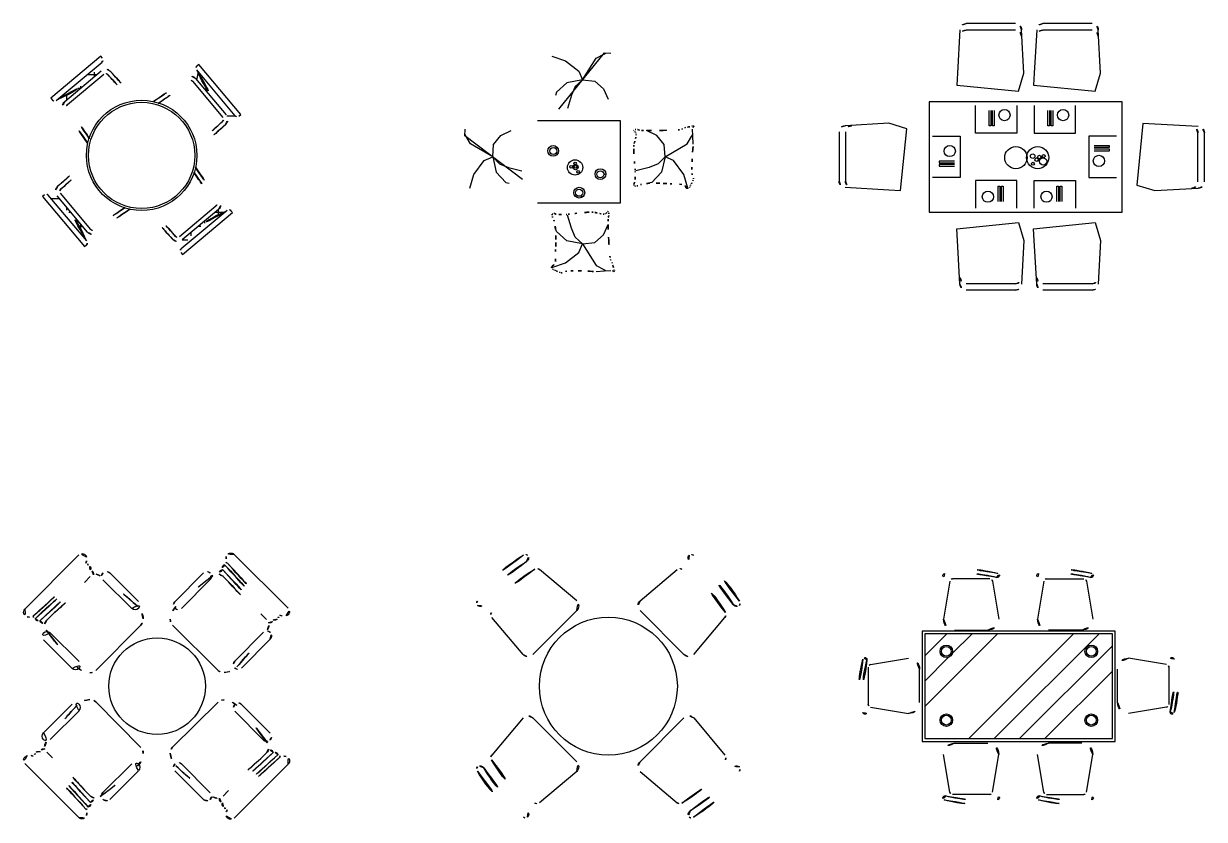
# Model space of a CAD drawing. Header units: millimetres. Extents: x -36495272392165 to 352544598049420, y -228287860276617 to 83349.
# Drawn here: x 961484831040.6 to 961484831377.7, y -675590103967.1 to -675590103740 of the extents above; entities that cross this region are included whole.
import ezdxf

# ---------------------------------------------------------------- set-up
doc = ezdxf.new("R2010")
doc.units = ezdxf.units.MM
doc.header["$MEASUREMENT"] = 0
pattern_1 = [(0, (17541.494, -11395.643), (87.5, 21.875), [350, -175]), (90, (17541.494, -11395.643), (-21.875, -87.5), [350, -175])]

# ---------------------------------------------------------------- blocks, each defined once
blk = doc.blocks.new('dining_sets')
at = {"true_color": 0x000000}
h = blk.add_hatch(dxfattribs=at)
h.set_pattern_fill('HOUND', color=18, scale=350, style=0)
h.set_pattern_definition(pattern_1)
h.paths.add_polyline_path([(21973.3, 17835.1), (21356, 17835.1), (21356, 17273), (21406, 17275.8), (21406, 17785.1), (21970.5, 17785.1)])
h.paths.add_polyline_path([(21406, 16800.9), (21356, 16803.6), (21356, 16235.1), (21973.3, 16235.1), (21970.5, 16285.1), (21406, 16285.1)])
h.paths.add_polyline_path([(23556, 17835.1), (22989.1, 17835.1), (22991.9, 17785.1), (23506, 17785.1), (23506, 17266.3), (23556, 17263.5)])
h.paths.add_polyline_path([(23556, 16800.4), (23506, 16797.6), (23506, 16285.1), (22991.9, 16285.1), (22989.1, 16235.1), (23556, 16235.1)])
h = blk.add_hatch(dxfattribs=at)
h.set_pattern_fill('HOUND', color=18, scale=350, style=0)
h.set_pattern_definition(pattern_1)
h.paths.add_polyline_path([(22529.3, 17835.1), (22433.1, 17835.1), (22435.9, 17785.1), (22526.5, 17785.1)])
h.paths.add_polyline_path([(22526.5, 16285.1), (22435.9, 16285.1), (22433.1, 16235.1), (22529.3, 16235.1)])
h = blk.add_hatch(dxfattribs=at)
h.set_pattern_fill('CROSS,_O', color=18, scale=8)
h.set_pattern_definition([(0, (31346.11, 19336.68), (50.8, 50.8), [25.4, -76.2]), (90, (31358.81, 19323.98), (-50.8, 50.8), [25.4, -76.2])])
h.paths.add_polyline_path([(21970.5, 17785.1), (21406, 17785.1), (21406, 17275.8), (21463.6, 17279), (21549.4, 17283.8, -0.414214), (21594, 17239.1), (21594, 16837.5, -0.414214), (21549.4, 16792.9), (21463.6, 16797.7), (21406, 16800.9), (21406, 16285.1), (21970.5, 16285.1), (21962.5, 16428.9), (21957.7, 16514.7, -0.414214), (22002.4, 16559.4), (22404, 16559.4, -0.414214), (22448.6, 16514.7), (22443.8, 16428.9), (22435.9, 16285.1), (22526.5, 16285.1), (22518.6, 16428.9), (22513.8, 16514.7, -0.414214), (22558.4, 16559.4), (22960, 16559.4, -0.414214), (23004.7, 16514.7), (22999.9, 16428.9), (22991.9, 16285.1), (23506, 16285.1), (23506, 16797.6), (23391.7, 16791.3), (23305.8, 16786.5, -0.414214), (23261.2, 16831.1), (23261.2, 17232.8, -0.414214), (23305.8, 17277.4), (23391.7, 17272.6), (23506, 17266.3), (23506, 17785.1), (22991.9, 17785.1), (22999.9, 17641.4), (23004.7, 17555.5, -0.414214), (22960, 17510.9), (22558.4, 17510.9, -0.414214), (22513.8, 17555.5), (22518.6, 17641.4), (22526.5, 17785.1), (22435.9, 17785.1), (22443.8, 17641.4), (22448.6, 17555.5, -0.414214), (22404, 17510.9), (22002.4, 17510.9, -0.414214), (21957.7, 17555.5), (21962.5, 17641.4)])
h.paths.add_polyline_path([(23156, 17435.1), (23156, 16635.1), (21756, 16635.1), (21756, 17435.1)], flags=16)
h.paths.add_polyline_path([(22092.6, 17408.3), (22392.6, 17408.3), (22392.6, 17208.3), (22092.6, 17208.3)], flags=0)
h.paths.add_polyline_path([(22192.4, 17372.4), (22204.4, 17372.4), (22204.4, 17260.4), (22192.4, 17260.4)], flags=0)
h.paths.add_polyline_path([(22216.7, 17372.4), (22228.8, 17372.4), (22228.8, 17260.4), (22216.7, 17260.4)], flags=0)
h.paths.add_polyline_path([(21981.1, 17185.1), (21981.1, 16885.1), (21781.1, 16885.1), (21781.1, 17185.1)], flags=0)
h.paths.add_polyline_path([(22343.3, 17338.2, -1), (22262.4, 17338.2, -1)], flags=0)
h.paths.add_polyline_path([(21946.3, 17077.7, -1), (21865.4, 17077.7, -1)], flags=0)
h.paths.add_polyline_path([(21940, 17003.6), (21940, 16991.6), (21828.1, 16991.6), (21828.1, 17003.6)], flags=0)
h.paths.add_polyline_path([(22517.5, 17408.3), (22817.5, 17408.3), (22817.5, 17208.3), (22517.5, 17208.3)], flags=0)
h.paths.add_polyline_path([(21940, 16979.3), (21940, 16967.2), (21828.1, 16967.2), (21828.1, 16979.3)], flags=0)
h.paths.add_polyline_path([(22464.4, 17047.9, -0.894642), (22624.3, 17030, -0.894642), (22464.4, 17012.2, -0.894642), (22304.5, 17030, -0.894642)], flags=0)
h.paths.add_polyline_path([(22617.3, 17372.4), (22629.4, 17372.4), (22629.4, 17260.4), (22617.3, 17260.4)], flags=0)
h.paths.add_polyline_path([(22641.6, 17372.4), (22653.7, 17372.4), (22653.7, 17260.4), (22641.6, 17260.4)], flags=0)
h.paths.add_polyline_path([(22092.6, 16864), (22392.6, 16864), (22392.6, 16664), (22092.6, 16664)], flags=0)
h.paths.add_polyline_path([(22768.2, 17338.2, -1), (22687.3, 17338.2, -1)], flags=0)
h.paths.add_polyline_path([(22523.8, 17041.1, -1), (22490.9, 17041.1, -1)], flags=0)
h.paths.add_polyline_path([(22549.5, 17015.3, -1), (22523.2, 17015.3, -1)], flags=0)
h.paths.add_polyline_path([(22568.7, 17034.6, -1), (22542.4, 17034.6, -1)], flags=0)
h.paths.add_polyline_path([(22519.9, 16985.5, -1), (22497.9, 16985.5, -1)], flags=0)
h.paths.add_polyline_path([(22256.4, 16824.4), (22268.5, 16824.4), (22268.5, 16712.4), (22256.4, 16712.4)], flags=0)
h.paths.add_polyline_path([(22597.6, 17040.9, -1), (22575.6, 17040.9, -1)], flags=0)
h.paths.add_polyline_path([(22222.8, 16746.6, -1), (22141.9, 16746.6, -1)], flags=0)
h.paths.add_polyline_path([(22280.7, 16824.4), (22292.8, 16824.4), (22292.8, 16712.4), (22280.7, 16712.4)], flags=0)
h.paths.add_polyline_path([(22609, 17002.8, -1), (22556.3, 17002.8, -1)], flags=0)
h.paths.add_polyline_path([(22517.5, 16864), (22817.5, 16864), (22817.5, 16664), (22517.5, 16664)], flags=0)
h.paths.add_polyline_path([(22647.7, 16746.6, -1), (22566.8, 16746.6, -1)], flags=0)
h.paths.add_polyline_path([(22915.3, 17185.1), (23115.3, 17185.1), (23115.3, 16885.1), (22915.3, 16885.1)], flags=0)
h.paths.add_polyline_path([(22681.3, 16824.4), (22693.4, 16824.4), (22693.4, 16712.4), (22681.3, 16712.4)], flags=0)
h.paths.add_polyline_path([(22705.7, 16824.4), (22717.7, 16824.4), (22717.7, 16712.4), (22705.7, 16712.4)], flags=0)
h.paths.add_polyline_path([(22952.8, 17116.8), (23064.8, 17116.8), (23064.8, 17104.8), (22952.8, 17104.8)], flags=0)
h.paths.add_polyline_path([(22952.8, 17092.5), (23064.8, 17092.5), (23064.8, 17080.4), (22952.8, 17080.4)], flags=0)
h.paths.add_polyline_path([(23027.5, 17006.4, -1), (22946.5, 17006.4, -1)], flags=0)
at = {"color": 18, "true_color": 0x000000}
for p, q in [((22381.7, 18001.8), (22024.7, 18001.8)), ((22937.7, 18001.8), (22580.7, 18001.8)), ((22381.7, 17955.1), (22024.7, 17955.1)), ((22937.7, 17955.1), (22580.7, 17955.1)), ((15749.4, 17765.5), (15387, 17461.4)), ((15427.2, 17444.7), (15759, 17723)), ((15761.4, 17751.2), (15749.4, 17765.5)), ((19020.2, 17766.2), (19118.8, 17733.1)), ((19118.8, 17733.1), (19217.1, 17656.2)), ((19243.7, 17593.4), (19342.4, 17751.8)), ((19342.4, 17751.8), (19396.8, 17780.7)), ((19396.8, 17780.7), (19409.8, 17787.8)), ((15490.1, 17437.8), (15753.5, 17658.9)), ((15704.7, 17617.9), (15704.7, 17650)), ((16444.9, 17665.6), (16723.3, 17333.9)), ((16447.2, 17591.7), (16457.5, 17651)), ((16461.6, 17705.8), (16447.3, 17693.8)), ((16765.7, 17343.4), (16461.6, 17705.8)), ((19217.1, 17656.2), (19243.7, 17593.4)), ((15509.3, 17414.8), (15772.8, 17635.9)), ((15652.6, 17633.8), (15723.6, 17633.8)), ((16415, 17583.5), (16636.1, 17320.1)), ((16438, 17602.8), (16659.1, 17339.4)), ((19130, 17572.5), (19054.4, 17504.2)), ((19243.7, 17593.4), (19130, 17572.5)), ((19243.7, 17593.4), (19189.4, 17545.2)), ((19243.7, 17593.4), (19331.4, 17584.8)), ((19331.4, 17584.8), (19396.4, 17530)), ((15504.7, 17450.1), (15504.7, 17483.4)), ((15584.6, 17533.8), (15604.4, 17533.8)), ((15604.7, 17534), (15604.7, 17549.2)), ((19054.4, 17504.2), (19046.9, 17481)), ((19162.2, 17482), (19134.5, 17386.4)), ((19189.4, 17545.2), (19162.2, 17482)), ((19396.4, 17530), (19428.9, 17454.3)), ((15387, 17461.4), (15399, 17447.1)), ((16663.2, 17333.8), (16723.4, 17333.8)), ((16751.4, 17331.4), (16765.7, 17343.4)), ((18650.2, 17191.6), (18724.8, 17226.6)), ((19782.8, 17191.6), (19708.2, 17226.6)), ((20042.7, 17188.6), (20041, 17235.5)), ((21103.2, 17216.8), (21103.2, 16859.8)), ((21149.9, 17216.8), (21149.9, 16859.8)), ((23705.4, 16853.5), (23705.4, 17210.5)), ((23752.1, 16853.5), (23752.1, 17210.5)), ((18399.6, 17183.9), (18392.1, 17196.7)), ((18430.2, 17130.5), (18399.6, 17183.9)), ((18591.8, 17036.9), (18430.2, 17130.5)), ((18591.8, 17036.9), (18597.5, 17124.9)), ((18597.5, 17124.9), (18650.2, 17191.6)), ((19835.5, 17124.9), (19782.8, 17191.6)), ((19841.2, 17036.9), (19835.5, 17124.9)), ((19841.2, 17036.9), (20002.8, 17130.5)), ((20002.8, 17130.5), (20033.5, 17183.9)), ((20033.5, 17183.9), (20040.9, 17196.7)), ((20044.9, 17127.8), (20042.7, 17188.6)), ((18456.2, 16907.6), (18529.8, 17008.3)), ((18529.8, 17008.3), (18591.8, 17036.9)), ((18591.8, 17036.9), (18641.7, 16984.3)), ((18591.8, 17036.9), (18616.4, 16924)), ((18641.7, 16984.3), (18705.8, 16959.1)), ((18705.8, 16959.1), (18802.3, 16934.5)), ((19727.2, 16959.1), (19630.8, 16934.5)), ((19791.4, 16984.3), (19727.2, 16959.1)), ((19841.2, 17036.9), (19791.4, 16984.3)), ((19841.2, 17036.9), (19816.6, 16924)), ((19903.2, 17008.3), (19841.2, 17036.9)), ((19976.9, 16907.6), (19903.2, 17008.3)), ((18426.3, 16807.9), (18456.2, 16907.6)), ((18616.4, 16924), (18687.1, 16850.6)), ((19816.6, 16924), (19745.9, 16850.6)), ((20006.7, 16807.9), (19976.9, 16907.6)), ((18687.1, 16850.6), (18710.5, 16843.9)), ((19745.9, 16850.6), (19722.6, 16843.9)), ((15341.6, 16761.2), (15327.3, 16749.2)), ((15327.3, 16749.2), (15631.4, 16386.8)), ((15648.2, 16427), (15369.8, 16758.8)), ((15390.8, 16733.8), (15450.4, 16733.8)), ((15655, 16489.8), (15434, 16753.3)), ((15678, 16509.1), (15457, 16772.5)), ((15504.7, 16648.6), (15504.7, 16669)), ((15518.6, 16633.8), (15534.3, 16633.8)), ((16583.7, 16677.8), (16320.3, 16456.8)), ((16665.9, 16648), (16334.1, 16369.6)), ((16603, 16654.8), (16339.6, 16433.8)), ((16343.6, 16327.1), (16706, 16631.2)), ((16577.9, 16633.8), (16648.9, 16633.8)), ((16604.7, 16617.6), (16604.7, 16656.3)), ((16706, 16631.2), (16694, 16645.5)), ((19162.2, 16517.6), (19134.5, 16613.2)), ((15592.9, 16533.8), (15618.2, 16533.8)), ((15604.7, 16513.3), (15604.7, 16549.8)), ((16458.7, 16533.8), (16476.6, 16533.8)), ((16504.7, 16556.1), (16504.7, 16572.3)), ((19396.4, 16469.6), (19428.9, 16545.3)), ((16404.7, 16462.4), (16404.7, 16488.4)), ((19054.4, 16495.4), (19046.9, 16518.5)), ((19130, 16427.1), (19054.4, 16495.4)), ((19189.4, 16454.3), (19162.2, 16517.6)), ((19243.7, 16406.2), (19189.4, 16454.3)), ((19331.4, 16414.7), (19396.4, 16469.6)), ((15631.4, 16386.8), (15645.7, 16398.8)), ((16339.6, 16433.8), (16381.5, 16433.8)), ((19243.7, 16406.2), (19130, 16427.1)), ((19217.1, 16343.3), (19243.7, 16406.2)), ((19243.7, 16406.2), (19331.4, 16414.7)), ((19243.7, 16406.2), (19342.4, 16247.7)), ((16331.6, 16341.4), (16343.6, 16327.1)), ((19118.8, 16266.4), (19217.1, 16343.3)), ((19020.2, 16233.4), (19118.8, 16266.4)), ((19341.1, 16205.6), (19401.8, 16209.7)), ((19342.4, 16247.7), (19396.8, 16218.8)), ((19396.8, 16218.8), (19409.8, 16211.8)), ((19401.8, 16209.7), (19448.7, 16212.9)), ((22381.7, 16115.2), (22024.7, 16115.2)), ((22937.7, 16115.2), (22580.7, 16115.2)), ((22381.7, 16068.5), (22024.7, 16068.5)), ((22937.7, 16068.5), (22580.7, 16068.5)), ((15200.4, 13757.4), (15589.9, 14149.9)), ((16717, 14153.6), (17109.4, 13764.2)), ((19200.9, 13816.5), (18931.7, 14042.9)), ((19660.5, 13816.5), (19929.7, 14042.9)), ((15631.3, 13950.7), (15673, 13992.8)), ((15765.3, 14017.6), (15767, 14019.4)), ((15975, 13761.7), (15765.5, 13969.6)), ((15815, 14019.6), (16024.6, 13811.6)), ((16494.4, 14020), (16286.5, 13810.5)), ((16336.4, 13760.9), (16544.4, 13970.5)), ((16544.2, 14018.5), (16542.4, 14020.2)), ((16636.6, 13994.3), (16677.1, 13954.1)), ((21906.1, 13959.9), (21861, 13684.9)), ((22196, 13976.7), (21925.9, 13976.7)), ((22215.8, 13959.9), (22261, 13684.9)), ((22587.6, 13959.9), (22542.4, 13684.9)), ((22607.4, 13976.7), (22877.5, 13976.7)), ((22897.3, 13959.9), (22942.4, 13684.9)), ((15359.7, 13677), (15399.9, 13717.5)), ((16024.7, 13763.6), (16023, 13761.9)), ((16286.6, 13762.5), (16288.4, 13760.7)), ((16910.3, 13722.7), (16952.3, 13681)), ((18882.7, 13427.6), (19200.9, 13745.8)), ((19660.5, 13745.8), (19978.7, 13427.6)), ((15714, 13311.3), (16041.5, 13641.3)), ((16270.9, 13640), (16600.8, 13312.6)), ((18812, 13427.6), (18585.6, 13696.7)), ((20049.4, 13427.6), (20275.8, 13696.7)), ((15335.5, 13584.6), (15333.8, 13582.9)), ((15334, 13534.9), (15543.5, 13326.9)), ((15593.1, 13376.8), (15383.5, 13584.8)), ((16721.2, 13379), (16929.2, 13588.6)), ((16979.1, 13539), (16771.2, 13329.5)), ((16977.2, 13588.8), (16978.9, 13587)), ((21704.8, 13597.8), (21704.8, 12797.8)), ((23104.8, 13597.8), (21704.8, 13597.8)), ((21724.8, 13419), (21883.6, 13577.8)), ((21724.8, 13577.8), (21724.8, 12817.8)), ((21724.8, 13050.8), (22251.8, 13577.8)), ((23084.8, 13577.8), (21724.8, 13577.8)), ((21923.7, 13433.8), (22067.7, 13577.8)), ((21941, 13604.9), (22181, 13604.9)), ((22044.1, 12817.8), (22804.1, 13577.8)), ((22228.2, 12817.8), (22988.2, 13577.8)), ((22862.4, 13604.9), (22622.4, 13604.9)), ((23084.8, 12817.8), (23084.8, 13577.8)), ((23104.8, 12797.8), (23104.8, 13597.8)), ((22412.2, 12817.8), (23084.8, 13490.3)), ((21332, 13355.2), (21607.1, 13400.3)), ((21724.8, 13234.9), (21897.9, 13408)), ((23477.6, 13355.2), (23202.5, 13400.3)), ((15591.5, 13327.1), (15593.3, 13328.8)), ((16723.2, 13329.3), (16721.4, 13331)), ((21315.3, 13335.4), (21315.3, 13065.3)), ((21687.1, 13080.3), (21687.1, 13320.3)), ((22596.3, 12817.8), (23084.8, 13306.2)), ((23122.5, 13080.3), (23122.5, 13320.3)), ((23494.3, 13335.4), (23494.3, 13065.3)), ((15334, 12860.7), (15543.5, 13068.6)), ((15593.1, 13018.7), (15383.5, 12810.7)), ((15591.5, 13068.4), (15593.3, 13066.7)), ((15714, 13084.2), (16041.5, 12754.3)), ((16270.9, 12755.5), (16600.8, 13083)), ((16721.2, 13016.5), (16929.2, 12807)), ((16723.2, 13066.3), (16721.4, 13064.5)), ((16979.1, 12856.5), (16771.2, 13066.1)), ((21332, 13045.5), (21607.1, 13000.3)), ((23477.6, 13045.5), (23202.5, 13000.3)), ((18812, 12968), (18585.6, 12698.8)), ((18882.7, 12968), (19200.9, 12649.8)), ((19660.5, 12649.8), (19978.7, 12968)), ((20049.4, 12968), (20275.8, 12698.8)), ((15335.5, 12810.9), (15333.8, 12812.7)), ((16977.2, 12806.8), (16978.9, 12808.5)), ((21704.8, 12797.8), (23104.8, 12797.8)), ((21724.8, 12817.8), (23084.8, 12817.8)), ((21941, 12783.7), (22181, 12783.7)), ((22862.4, 12783.7), (22622.4, 12783.7)), ((15359.7, 12718.5), (15399.9, 12678)), ((16910.3, 12672.8), (16952.3, 12714.5)), ((21906.1, 12428.6), (21861, 12703.7)), ((22215.8, 12428.6), (22261, 12703.7)), ((22587.6, 12428.6), (22542.4, 12703.7)), ((22897.3, 12428.6), (22942.4, 12703.7)), ((15200.4, 12638.1), (15589.9, 12245.7)), ((15975, 12633.9), (15765.5, 12425.9)), ((16024.7, 12631.9), (16023, 12633.7)), ((16286.6, 12633.1), (16288.4, 12634.8)), ((16336.4, 12634.6), (16544.4, 12425.1)), ((16717, 12241.9), (17109.4, 12631.4)), ((15815, 12376), (16024.6, 12583.9)), ((16494.4, 12375.5), (16286.5, 12585.1)), ((19200.9, 12579.1), (18931.7, 12352.7)), ((19660.5, 12579.1), (19929.7, 12352.7)), ((15631.3, 12444.8), (15673, 12402.8)), ((16636.6, 12401.2), (16677.1, 12441.4)), ((15765.3, 12377.9), (15767, 12376.1)), ((16544.2, 12377.1), (16542.4, 12375.3)), ((22196, 12411.9), (21925.9, 12411.9)), ((22607.4, 12411.9), (22877.5, 12411.9))]:
    blk.add_line(p, q, dxfattribs=at)
for points in [[(21980.1, 17957.2), (21962.5, 17641.4)], [(22443.8, 17641.4), (22426.3, 17957.2)], [(22536.1, 17957.2), (22518.6, 17641.4)], [(22999.9, 17641.4), (22982.4, 17957.2)], [(23156, 17435.1), (21756, 17435.1), (21756, 16635.1), (23156, 16635.1), (23156, 17435.1)], [(21463.6, 17279), (21147.8, 17261.5)], [(23707.5, 17255.1), (23391.7, 17272.6)], [(21147.8, 16815.2), (21463.6, 16797.7)], [(23391.7, 16791.3), (23707.5, 16808.8)], [(21980.1, 16113.1), (21962.5, 16428.9)], [(22443.8, 16428.9), (22426.3, 16113.1)], [(22536.1, 16113.1), (22518.6, 16428.9)], [(22999.9, 16428.9), (22982.4, 16113.1)]]:
    blk.add_lwpolyline(points, dxfattribs=at)
for points in [[(19070.9, 17381.7, 0.101392), (19041.2, 17375.5, -0.223768), (19027, 17376, -0.25558), (19023.8, 17380.6, -0.081563), (19024.9, 17397, -0.071805), (19031.1, 17413, 0.069985), (19037.6, 17429.3, 0.03546), (19047.6, 17489.4, 0.029432), (19050.1, 17562.7, 0.001554), (19049.2, 17599, -0.00152), (19048.1, 17636, -0.004735), (19047.6, 17674.2, 0.00382), (19047, 17721.5, 0.296001), (19025.1, 17753.9, -0.649774), (19024.6, 17777.1, -0.02319), (19030.6, 17779.6, 0.0288), (19035.4, 17781.6, 0.005727), (19043.2, 17785.6, -0.004358), (19053.5, 17790.9, -0.027528), (19075.4, 17800.4, -0.046214), (19089.2, 17804.1, -0.194121), (19105.7, 17800.5, 0.133719), (19128.5, 17792.7, 0.011505), (19174.7, 17790.8, 0.008882), (19234.6, 17790.7, 0.012426), (19312.4, 17794, -0.033612), (19341.1, 17794), (19401.8, 17789.8), (19448.7, 17786.6, 0.224341), (19467, 17793.8, -0.722772), (19475, 17790.1, -0.103513), (19473.8, 17786.5, 0.053465), (19470.9, 17779.9, 0.030109), (19464.9, 17757.1, -0.031436), (19459.1, 17735.4, -0.05324), (19452.8, 17721.6, 0.05518), (19446.8, 17708.3, 0.056271), (19441.6, 17682.7, 0.0108), (19432.4, 17547.1, 0.00456), (19428.9, 17454.3, 0.01125), (19428.7, 17416.6, 0.069394), (19432.1, 17395, -0.079756), (19434.7, 17376.1, -0.106399), (19431.2, 17361.7, -0.328642), (19426.6, 17359.2, -0.299547), (19421.4, 17363.9, 0.189917), (19415.3, 17372.2, 0.033518), (19406.2, 17377.1, 0.075627), (19401.7, 17378.4, 0.053489), (19393.4, 17378.5, 0.017838), (19368.4, 17375.4, 0.038394), (19339.5, 17368.4, -0.059529), (19320.7, 17364.7, -0.035943), (19292.5, 17364.6, -0.011245), (19202.7, 17372.7, -0.006203), (19162.2, 17377.8, 0.010783), (19138.8, 17380.6, 0.019485), (19124.8, 17381.3, 0.005062)], [(18809, 16871.1, 0.101392), (18816.1, 16841.7, -0.223768), (18816.1, 16827.4, -0.25558), (18811.6, 16824.1, -0.081563), (18795.2, 16824.7, -0.071805), (18779, 16830.4, 0.069985), (18762.5, 16836.3, 0.03546), (18702.1, 16844.3, 0.029432), (18628.8, 16844.5, 0.001554), (18592.5, 16842.3, -0.00152), (18555.5, 16840.1, -0.004735), (18517.4, 16838.3, 0.00382), (18470.1, 16836.2, 0.296001), (18438.5, 16813.2, -0.649774), (18415.3, 16812, -0.02319), (18412.6, 16817.9, 0.0288), (18410.4, 16822.6, 0.005727), (18406.2, 16830.3, -0.004358), (18400.6, 16840.4, -0.027528), (18390.3, 16862, -0.046214), (18386.2, 16875.7, -0.194121), (18389.2, 16892.3, 0.133719), (18396.3, 16915.3, 0.011505), (18396.7, 16961.6, 0.008882), (18394.8, 17021.5, 0.012426), (18389.1, 17099.1, -0.033612), (18388.2, 17127.8), (18390.3, 17188.6), (18392, 17235.5, 0.224341), (18384.2, 17253.6, -0.722772), (18387.7, 17261.8, -0.103513), (18391.3, 17260.7, 0.053465), (18398, 17257.9, 0.030109), (18420.9, 17252.7, -0.031436), (18442.9, 17247.7, -0.05324), (18456.8, 17241.8, 0.05518), (18470.3, 17236.2, 0.056271), (18496.1, 17231.8, 0.0108), (18631.9, 17227, 0.00456), (18724.8, 17226.6, 0.01125), (18762.4, 17227.6, 0.069394), (18783.9, 17231.7, -0.079756), (18802.7, 17234.9, -0.106399), (18817.3, 17231.9, -0.328642), (18819.9, 17227.3, -0.299547), (18815.4, 17222, 0.189917), (18807.3, 17215.6, 0.033518), (18802.7, 17206.4, 0.075627), (18801.6, 17201.9, 0.053489), (18801.7, 17193.5, 0.017838), (18805.6, 17168.7, 0.038394), (18813.5, 17140, -0.059529), (18817.9, 17121.3, -0.035943), (18818.9, 17093.1, -0.011245), (18813.7, 17003.2, -0.006203), (18809.9, 16962.5, 0.010783), (18807.9, 16939, 0.019485), (18807.6, 16925, 0.005062)]]:
    blk.add_lwpolyline(points, format="xyb", close=True, dxfattribs=at)
for points in [[(21962.5, 17641.4), (21957.7, 17555.5, 0.414214), (22002.4, 17510.9), (22404, 17510.9, 0.414214), (22448.6, 17555.5), (22443.8, 17641.4)], [(22518.6, 17641.4), (22513.8, 17555.5, 0.414214), (22558.4, 17510.9), (22960, 17510.9, 0.414214), (23004.7, 17555.5), (22999.9, 17641.4)], [(21463.6, 16797.7), (21549.4, 16792.9, 0.414214), (21594, 16837.5), (21594, 17239.1, 0.414214), (21549.4, 17283.8), (21463.6, 17279)], [(23391.7, 17272.6), (23305.8, 17277.4, 0.414214), (23261.2, 17232.8), (23261.2, 16831.1, 0.414214), (23305.8, 16786.5), (23391.7, 16791.3)], [(21962.5, 16428.9), (21957.7, 16514.7, -0.414214), (22002.4, 16559.4), (22404, 16559.4, -0.414214), (22448.6, 16514.7), (22443.8, 16428.9)], [(22518.6, 16428.9), (22513.8, 16514.7, -0.414214), (22558.4, 16559.4), (22960, 16559.4, -0.414214), (23004.7, 16514.7), (22999.9, 16428.9)]]:
    blk.add_lwpolyline(points, format="xyb", dxfattribs=at)
for points in [[(22392.6, 17408.3), (22392.6, 17208.3), (22092.6, 17208.3), (22092.6, 17408.3)], [(22517.5, 17408.3), (22517.5, 17208.3), (22817.5, 17208.3), (22817.5, 17408.3)], [(18916.5, 17299.8), (19516.5, 17299.8), (19516.5, 16699.8), (18916.5, 16699.8)], [(22204.4, 17372.4), (22204.4, 17260.4), (22192.4, 17260.4), (22192.4, 17372.4)], [(22228.8, 17372.4), (22228.8, 17260.4), (22216.7, 17260.4), (22216.7, 17372.4)], [(22629.4, 17372.4), (22629.4, 17260.4), (22617.3, 17260.4), (22617.3, 17372.4)], [(22653.7, 17372.4), (22653.7, 17260.4), (22641.6, 17260.4), (22641.6, 17372.4)], [(21781.1, 17185.1), (21981.1, 17185.1), (21981.1, 16885.1), (21781.1, 16885.1)], [(23115.3, 17185.1), (22915.3, 17185.1), (22915.3, 16885.1), (23115.3, 16885.1)], [(19044.1, 17100.2), (19048.1, 17105.7), (19052.6, 17102.4), (19048.6, 17097)], [(22952.8, 17104.8), (23064.8, 17104.8), (23064.8, 17116.8), (22952.8, 17116.8)], [(22952.8, 17080.4), (23064.8, 17080.4), (23064.8, 17092.5), (22952.8, 17092.5)], [(21940, 17003.6), (21828.1, 17003.6), (21828.1, 16991.6), (21940, 16991.6)], [(21940, 16979.3), (21828.1, 16979.3), (21828.1, 16967.2), (21940, 16967.2)], [(19398.1, 16912.3), (19404.9, 16912.3), (19404.9, 16906.8), (19398.1, 16906.8)], [(22392.6, 16664), (22392.6, 16864), (22092.6, 16864), (22092.6, 16664)], [(22256.4, 16712.4), (22256.4, 16824.4), (22268.5, 16824.4), (22268.5, 16712.4)], [(22280.7, 16712.4), (22280.7, 16824.4), (22292.8, 16824.4), (22292.8, 16712.4)], [(22517.5, 16664), (22517.5, 16864), (22817.5, 16864), (22817.5, 16664)], [(22681.3, 16712.4), (22681.3, 16824.4), (22693.4, 16824.4), (22693.4, 16712.4)], [(22705.7, 16712.4), (22705.7, 16824.4), (22717.7, 16824.4), (22717.7, 16712.4)], [(19235.4, 16756.2), (19239.3, 16750.7), (19234.8, 16747.4), (19230.9, 16753)]]:
    blk.add_lwpolyline(points, close=True, dxfattribs=at)
for centre, radius in [((16046.5, 17046.3), 400), ((16046.5, 17046.3), 385), ((22302.8, 17338.2), 40.5), ((22727.8, 17338.2), 40.5), ((19030.4, 17079), 39.1), ((19031.5, 17078.2), 25.6), ((21905.9, 17077.7), 40.5), ((22385.5, 17030), 80.9), ((22543.4, 17030), 80.9), ((22507.4, 17041.1), 16.5), ((22555.5, 17034.6), 13.2), ((22586.6, 17040.9), 11), ((22987, 17006.4), 40.5), ((19188.9, 16958.8), 55.4), ((19161.2, 16963.9), 9.62), ((19192.4, 16961.4), 19.1), ((19188.9, 16988.5), 9.62), ((19192.4, 16963.2), 10.5), ((22508.9, 16985.5), 11), ((22536.3, 17015.3), 13.2), ((22582.6, 17002.8), 26.4), ((19210.7, 16927.3), 9.62), ((19372.8, 16910.9), 39.1), ((19372.8, 16909.6), 25.6), ((19219.7, 16776), 39.1), ((19218.6, 16775.2), 25.6), ((22182.3, 16746.6), 40.5), ((22607.3, 16746.6), 40.5), ((19430.7, 13197.8), 500), ((16158.4, 13197.8), 350), ((21881.4, 13450.2), 45.4), ((21881.4, 13450.2), 35.4), ((22931.8, 13450.2), 45.4), ((22931.8, 13450.2), 35.4), ((21881.4, 12951.7), 45.4), ((21881.4, 12951.7), 35.4), ((22931.8, 12951.7), 45.4), ((22931.8, 12951.7), 35.4)]:
    blk.add_circle(centre, radius, dxfattribs=at)
for centre, radius, start, end in [((22024.7, 17957.2), 44.6, 90, 180), ((22381.7, 17957.2), 44.6, 0, 90), ((22580.7, 17957.2), 44.6, 90, 180), ((22937.7, 17957.2), 44.6, 0, 90), ((22024.7, 17910.4), 44.6, 90, 180), ((22381.7, 17910.4), 44.6, 0, 90), ((22580.7, 17910.4), 44.6, 90, 180), ((22937.7, 17910.4), 44.6, 0, 90), ((15746.1, 17738.4), 20, 310, 40), ((15208.1, 18042.7), 633.1, 291.10303, 328.89697), ((15785.6, 17620.6), 50, 40.6414, 130), ((15785.6, 17620.6), 20, 40.6414, 130), ((17860.1, 19401.2), 2683.9, 220.6414, 226.77379), ((16460.2, 17678.5), 20, 130, 220), ((17042.9, 17884.8), 633.1, 201.10303, 238.89697), ((17860.1, 19401.2), 2713.9, 220.6414, 226.23617), ((14665.9, 19684.5), 2683.9, 303.12905, 309.3586), ((14665.9, 19684.5), 2713.9, 303.58345, 309.3586), ((16399.7, 17570.7), 50, 40, 129.3586), ((16399.7, 17570.7), 20, 40, 129.3586), ((15414.4, 17460), 20, 220, 310), ((15522.2, 17399.5), 50, 130, 219.3586), ((15522.2, 17399.5), 20, 130, 219.3586), ((13408.3, 15665.7), 2713.9, 33.58345, 39.3586), ((13408.3, 15665.7), 2683.9, 33.12905, 39.3586), ((16620.8, 17307.2), 20, 310.6414, 40), ((16620.8, 17307.2), 50, 310.6414, 40), ((16738.6, 17346.7), 20, 220, 310), ((18401.5, 15232.7), 2713.9, 130.6414, 136.23617), ((18401.5, 15232.7), 2683.9, 130.6414, 136.77379), ((19617.6, 17227.8), 4.43, 113.81799, 186.58879), ((19619.4, 17228.1), 6.3, 186.58879, 253.29046), ((19630, 17199.7), 35.2, 89.52442, 113.81799), ((19613.5, 17208.5), 14.2, 30.27703, 73.29046), ((19559.1, 17176.7), 77.1, 22.59825, 30.27703), ((19629.8, 17174.8), 60.1, 71.28425, 89.52442), ((19674.5, 17306.7), 79.2, 251.28425, 267.16272), ((19712, 18063.7), 837.1, 267.16272, 269.74096), ((19731.3, 22320.8), 5094.2, 269.74096, 270.78602), ((19758, 20371.8), 3145, 270.78602, 273.26117), ((19930.3, 17348.2), 116.6, 273.26117, 286.14395), ((19944.2, 17300), 66.3, 286.14395, 298.77735), ((20010.5, 17179.4), 71.2, 106.58716, 118.77735), ((20041.3, 17075.8), 179.4, 99.38482, 106.58716), ((19980.2, 17445.6), 195.5, 279.38482, 286.28328), ((20025.5, 17290.5), 34, 286.28328, 298.52483), ((20064.1, 17236.4), 23.1, 131.45226, 182.03003), ((20046.1, 17252.6), 9.2, 94.88558, 118.52483), ((20045.7, 17257.1), 4.67, 311.45226, 94.88558), ((21147.8, 17216.8), 44.6, 90, 180), ((21194.5, 17216.8), 44.6, 90, 180), ((23660.7, 17210.5), 44.6, 0, 90), ((23707.5, 17210.5), 44.6, 0, 90), ((19695.7, 17112.5), 81, 160.16916, 173.79614), ((19437, 17205.8), 194, 340.16916, 348.964), ((19281.9, 17236.1), 352, 348.964, 353.05171), ((19616.2, 17200.5), 15.3, 5.29873, 22.59825), ((19592.3, 17198.3), 39.3, 353.05171, 5.29873), ((19830.7, 17120.2), 214.3, 354.32955, 2.03003), ((19810.5, 17100.1), 196.5, 173.79614, 182.03003), ((21615.9, 17164.1), 2003, 182.03003, 184.60709), ((21601.5, 16944.4), 1565.2, 174.32955, 177.17716), ((13691.6, 18859.9), 2683.9, 310.6414, 316.77379), ((13691.6, 18859.9), 2713.9, 310.6414, 316.23617), ((18684.7, 18426.9), 2683.9, 213.12905, 219.3586), ((21262.2, 17135.5), 1648.1, 184.60709, 186.02863), ((19080.7, 16905.2), 545.4, 3.5574, 6.02863), ((21041.6, 16947.8), 1005.4, 179.21266, 181.8493), ((21723, 16938.4), 1686.8, 177.17716, 179.21266), ((18684.7, 18426.9), 2713.9, 213.58345, 219.3586), ((19548.6, 16873.9), 75.5, 334.77416, 357.93234), ((16963.9, 16967.2), 2661.9, 357.93234, 359.09237), ((19445.7, 16927.9), 179.8, 359.09237, 3.5574), ((20082.5, 16916.8), 45.8, 181.8493, 212.3147), ((19971, 16891.3), 77.4, 337.78796, 348.37194), ((20024.7, 16880.2), 22.6, 348.37194, 32.3147), ((15472.3, 16785.4), 50, 130.6414, 220), ((15472.3, 16785.4), 20, 130.6414, 220), ((19632, 16834.5), 16.8, 154.77416, 205.22688), ((19622.1, 16829.9), 5.8, 205.22688, 262.57378), ((19628, 16874.6), 50.9, 262.57378, 281.22529), ((19626.2, 16883.4), 59.9, 281.22529, 297.65364), ((19683.2, 16774.6), 63, 101.64029, 117.65364), ((19757.3, 16415.1), 430, 93.51688, 101.64029), ((19769.2, 16221.8), 623.6, 86.77343, 93.51688), ((19475.7, 11015.4), 5838.3, 86.4173, 86.77343), ((20221.8, 22932.3), 6101.9, 266.4173, 266.76566), ((19991.3, 18853.2), 2016.2, 266.76566, 267.85086), ((19799.5, 13743.3), 3097.2, 86.97528, 87.85086), ((19961.1, 16800.4), 35.9, 21.02002, 86.97528), ((20006.4, 16817.8), 12.7, 201.02002, 333.07913), ((19955.6, 16843.6), 69.7, 333.07913, 338.39292), ((20062.4, 16801.3), 45.2, 151.79426, 158.39292), ((20359.7, 16641.8), 382.5, 150.48182, 151.79426), ((19452.1, 17155.7), 660.5, 330.48182, 331.48061), ((19841.2, 16944.3), 217.6, 331.48061, 337.78796), ((21147.8, 16859.8), 44.6, 180, 270), ((21194.5, 16859.8), 44.6, 180, 270), ((23660.7, 16853.5), 44.6, 270, 0), ((23707.5, 16853.5), 44.6, 270, 0), ((15354.5, 16745.9), 20, 40, 130), ((15050.1, 16207.8), 633.1, 21.10303, 58.89697), ((16570.9, 16693.1), 20, 310, 39.3586), ((16570.9, 16693.1), 50, 310, 39.3586), ((17427.1, 14408.1), 2713.9, 123.58345, 129.3586), ((17427.1, 14408.1), 2683.9, 123.12905, 129.3586), ((14232.9, 14691.4), 2683.9, 40.6414, 46.77379), ((14232.9, 14691.4), 2713.9, 40.6414, 46.23617), ((16885, 16049.9), 633.1, 111.10303, 148.89697), ((16678.7, 16632.7), 20, 40, 130), ((19074.5, 16614.1), 50.9, 174.43404, 193.08555), ((19029.6, 16618.4), 5.8, 117.08714, 174.43404), ((19034.6, 16608.7), 16.8, 66.63442, 117.08714), ((19071.2, 16693.4), 75.5, 246.63442, 269.7926), ((19080.6, 19279.7), 2661.9, 269.7926, 270.95263), ((19121.8, 16798), 179.8, 270.95263, 275.41766), ((19087.3, 17162), 545.4, 275.41766, 277.88889), ((19388.4, 14989.2), 1648.1, 96.46735, 97.88889), ((19428.3, 14636.6), 2003, 93.8903, 96.46735), ((19305.8, 16438.9), 196.5, 85.65641, 93.8903), ((19314.5, 16554.1), 81, 72.02943, 85.65641), ((19399.4, 16815.6), 194, 252.02943, 260.82427), ((19424.6, 16971.6), 352, 260.82427, 264.91197), ((19396.8, 16660.2), 39.3, 264.91197, 277.15899), ((19399.8, 16636.4), 15.3, 277.15899, 294.45852), ((19374.2, 16692.7), 77.1, 294.45852, 302.13729), ((19407.7, 16639.3), 14.2, 302.13729, 345.15072), ((19427.5, 16634.1), 6.3, 98.44905, 165.15072), ((19427.2, 16635.9), 4.43, 25.67826, 98.44905), ((19399.5, 16622.6), 35.2, 1.38469, 25.67826), ((19374.6, 16622), 60.1, 343.14451, 1.38469), ((19083.2, 16616.1), 59.9, 193.08555, 209.5139), ((18976.3, 16555.6), 63, 13.50056, 29.5139), ((18619.5, 16469.9), 430, 5.37715, 13.50056), ((20265.7, 16568.7), 837.1, 179.02298, 181.60123), ((19507.9, 16581.6), 79.2, 163.14451, 179.02298), ((24521.2, 16687.6), 5094.2, 181.60123, 182.64628), ((15693.3, 16522), 50, 220, 309.3586), ((15693.3, 16522), 20, 220, 309.3586), ((16307.4, 16472.1), 50, 220.6414, 310), ((16307.4, 16472.1), 20, 220.6414, 310), ((18426.7, 16451.7), 623.6, 358.6337, 5.37715), ((22574, 16597.6), 3145, 182.64628, 185.12143), ((15632.9, 16414.1), 20, 310, 40), ((16346.9, 16354.3), 20, 130, 220), ((21063.8, 16315.2), 2016.2, 178.62592, 179.71113), ((25148.3, 16217.2), 6101.9, 178.27756, 178.62592), ((13213.5, 16576.1), 5838.3, 358.27756, 358.6337), ((19011.1, 16278.7), 35.9, 292.88028, 358.83554), ((15950.5, 16340.9), 3097.2, 358.83554, 359.71113), ((19557.7, 16327.3), 116.6, 185.12143, 198.00421), ((19509.9, 16311.7), 66.3, 198.00421, 210.63761), ((19391.6, 16241.6), 71.2, 18.44742, 30.63761), ((19030, 16234), 12.7, 112.88028, 244.93939), ((19054.2, 16285.6), 69.7, 244.93939, 250.25318), ((19015.3, 16177.4), 45.2, 63.65452, 70.25318), ((18865.6, 15875.1), 382.5, 62.34208, 63.65452), ((19349.8, 16799), 660.5, 242.34208, 243.34087), ((19151.1, 16403.2), 217.6, 243.34087, 249.64822), ((19102.3, 16271.7), 77.4, 249.64822, 260.2322), ((19093, 16217.7), 22.6, 260.2322, 304.17496), ((19131.5, 16161.1), 45.8, 93.70956, 124.17496), ((19193.5, 15203.5), 1005.4, 91.07293, 93.70956), ((19206.3, 14522.2), 1686.8, 89.03743, 91.07293), ((19208.4, 14643.8), 1565.2, 86.18981, 89.03743), ((19326.6, 16419.4), 214.3, 266.18981, 273.8903), ((19450.2, 16189.9), 23.1, 43.31252, 93.8903), ((19289, 16207.4), 179.4, 11.24508, 18.44742), ((19656.6, 16280.5), 195.5, 191.24508, 198.14354), ((19470.4, 16208.9), 4.67, 223.31252, 6.74585), ((19503.1, 16230.2), 34, 198.14354, 210.3851), ((19465.9, 16208.4), 9.2, 6.74585, 30.3851), ((22024.7, 16159.8), 44.6, 180, 270), ((22024.7, 16113.1), 44.6, 180, 270), ((22381.7, 16159.8), 44.6, 270, 0), ((22381.7, 16113.1), 44.6, 270, 0), ((22580.7, 16159.8), 44.6, 180, 270), ((22580.7, 16113.1), 44.6, 180, 270), ((22937.7, 16159.8), 44.6, 270, 0), ((22937.7, 16113.1), 44.6, 270, 0), ((15613.9, 14125.9), 33.9, 14.19876, 135.21849), ((15585.4, 14118.7), 63.4, 332.83005, 14.19876), ((16721.7, 14122.5), 63.4, 166.23822, 207.60693), ((16693.1, 14129.5), 33.9, 45.21849, 166.23822), ((19315.6, 13312.9), 973.9, 120.98519, 149.01481), ((18829.6, 14122.1), 30, 58.48698, 120.98519), ((18822.8, 14127.8), 30, 300.40172, 41.3764), ((20038.6, 14127.8), 30, 138.6236, 239.59828), ((20031.7, 14122.1), 30, 59.01481, 121.51302), ((19545.8, 13312.9), 973.9, 30.98519, 59.01481), ((12921.1, 16408.9), 3575, 310.8815, 319.55548), ((12921.1, 16408.9), 3597.6, 310.8815, 319.55548), ((12921.1, 16408.9), 3631.6, 311.13111, 319.30587), ((15639.5, 14071.6), 19.8, 10.2345, 81.08854), ((15655.6, 14053), 22.4, 326.74367, 81.34292), ((16637.2, 14017), 27.1, 98.27189, 197.24845), ((16652, 14056.2), 22.4, 99.09406, 213.69332), ((19368.4, 16432.9), 3631.6, 221.13111, 229.30587), ((16668, 14074.9), 19.8, 99.34845, 170.20248), ((19368.4, 16432.9), 3597.6, 220.8815, 229.55548), ((19368.4, 16432.9), 3575, 220.8815, 229.55548), ((19280.2, 13348.2), 873.9, 120.40172, 149.59828), ((19315.6, 13312.9), 843.9, 119.69236, 150.30764), ((18912.4, 14019.9), 30, 49.93169, 119.69236), ((19949, 14019.9), 30, 60.30764, 130.06831), ((19545.8, 13312.9), 843.9, 29.69236, 60.30764), ((19581.1, 13348.2), 873.9, 30.40172, 59.59828), ((22061, 13317.7), 724.3, 74.47014, 105.57697), ((22742.4, 13317.7), 724.3, 74.42303, 105.52986), ((15713.2, 13952.9), 56.6, 53.52689, 135.21849), ((15670.6, 14013.9), 27.1, 343.18853, 82.16509), ((13713.7, 11248.1), 3420.2, 47.67587, 53.52689), ((15789.4, 13993.7), 33.9, 135.21849, 225.21849), ((15791.1, 13995.5), 33.9, 45.21849, 135.21849), ((18616.8, 11264.7), 3420.2, 126.9101, 132.76111), ((16518.5, 13996.1), 33.9, 45.21849, 135.21849), ((16520.3, 13994.4), 33.9, 315.21849, 45.21849), ((16596.8, 13954.2), 56.6, 45.21849, 126.9101), ((21871, 14001.1), 15, 105.49005, 284.28424), ((22061, 13318.1), 693.9, 74.43245, 105.56755), ((21925.9, 13956.7), 20, 90, 170.67171), ((22196, 13956.7), 20, 9.32829, 90), ((22250.9, 14001.1), 15, 255.71576, 74.50995), ((22552.5, 14001.1), 15, 105.49005, 284.28424), ((22742.4, 13318.1), 693.9, 74.43245, 105.56755), ((22607.4, 13956.7), 20, 90, 170.67171), ((22877.5, 13956.7), 20, 9.32829, 90), ((22932.4, 14001.1), 15, 255.71576, 74.50995), ((13992.9, 15345.2), 2151.5, 310.83966, 319.59733), ((18304.8, 15361.1), 2151.5, 220.83966, 229.59733), ((15998.9, 13785.8), 33.9, 225.21849, 45.08116), ((16310.6, 13786.6), 33.9, 135.21849, 225.21849), ((18506.4, 13798.8), 30, 149.01481, 211.51302), ((18500.6, 13805.7), 30, 228.6236, 329.59828), ((19165.5, 13781.1), 50, 315, 45), ((19695.9, 13781.1), 50, 135, 225), ((20360.8, 13805.7), 30, 210.40172, 311.3764), ((20355, 13798.8), 30, 328.48698, 30.98519), ((15224.5, 13733.5), 33.9, 135.21849, 256.23822), ((15231.5, 13762.2), 63.4, 256.23822, 297.60693), ((15279.1, 13708.4), 19.8, 189.34845, 260.20248), ((15911.4, 13674.6), 146.7, 4.1611, 44.19634), ((16400.6, 13674.3), 146.7, 136.24064, 176.27589), ((16312.3, 13784.8), 33.9, 225.21849, 315.21849), ((17031.1, 13714.5), 19.8, 280.2345, 351.08854), ((17078.3, 13768.7), 63.4, 242.83005, 284.19876), ((17085.5, 13740.1), 33.9, 284.19876, 45.21849), ((18608.5, 13716), 30, 150.30764, 220.06831), ((20252.8, 13716), 30, 319.93169, 29.69236), ((15297.8, 13692.4), 22.4, 189.09406, 303.69332), ((15337, 13677.7), 27.1, 188.27189, 287.24845), ((15399.9, 13637.2), 56.6, 135.21849, 216.9101), ((16001.3, 13681.1), 56.6, 315.21849, 4.1611), ((16310.7, 13680.2), 56.6, 176.27589, 225.21849), ((16912.5, 13640.8), 56.6, 323.52689, 45.21849), ((16973.4, 13683.4), 27.1, 253.18853, 352.16509), ((17012.5, 13698.4), 22.4, 236.74367, 351.34292), ((21941, 13684.9), 80, 180, 270), ((22181, 13684.9), 80, 270, 0), ((22622.4, 13684.9), 80, 180, 270), ((22862.4, 13684.9), 80, 270, 0), ((15359.6, 13560.7), 33.9, 45.21849, 225.17241), ((18089.4, 15657.3), 3420.2, 216.9101, 222.76111), ((14207.6, 15640.3), 3420.2, 317.67587, 323.52689), ((16953.3, 13564.7), 33.9, 45.21849, 135.21849), ((16955, 13562.9), 33.9, 315.21849, 45.21849), ((15567.5, 13351), 33.9, 225.21849, 45.08116), ((16745.3, 13355.1), 33.9, 135.21849, 225.21849), ((18847.3, 13462.9), 50, 225, 315), ((20014.1, 13462.9), 50, 225, 315), ((21974.2, 13200.4), 724.3, 164.47014, 195.57697), ((21290.9, 13390.3), 15, 345.71576, 164.50995), ((21973.9, 13200.3), 693.9, 164.43245, 195.56755), ((21607.1, 13320.3), 80, 0, 90), ((23202.5, 13320.3), 80, 90, 180), ((23518.7, 13390.3), 15, 15.49005, 194.28424), ((22835.7, 13200.3), 693.9, 344.43245, 15.56755), ((22835.4, 13200.4), 724.3, 344.42303, 15.52986), ((15679.7, 13441.1), 146.7, 226.24064, 266.27589), ((15673.9, 13351.2), 56.6, 266.27589, 315.21849), ((16640.7, 13352.7), 56.6, 225.21849, 274.1611), ((16634.1, 13442.6), 146.7, 274.1611, 314.19634), ((16747.1, 13353.4), 33.9, 225.21849, 315.21849), ((21335.3, 13335.4), 20, 99.32829, 180), ((23474.3, 13335.4), 20, 0, 80.67171), ((15679.7, 12954.5), 146.7, 93.72411, 133.75936), ((15673.9, 13044.4), 56.6, 44.78151, 93.72411), ((16640.7, 13042.8), 56.6, 85.8389, 134.78151), ((16634.1, 12952.9), 146.7, 45.80366, 85.8389), ((18089.4, 10738.3), 3420.2, 137.23889, 143.0899), ((15567.5, 13044.5), 33.9, 314.91884, 134.78151), ((16745.3, 13040.4), 33.9, 134.78151, 224.78151), ((16747.1, 13042.2), 33.9, 44.78151, 134.78151), ((14207.6, 10755.2), 3420.2, 36.47311, 42.32413), ((21290.9, 13010.4), 15, 195.49005, 14.28424), ((21335.3, 13065.3), 20, 180, 260.67171), ((21607.1, 13080.3), 80, 270, 0), ((23202.5, 13080.3), 80, 180, 270), ((23474.3, 13065.3), 20, 279.32829, 0), ((23518.7, 13010.4), 15, 165.71576, 344.50995), ((18847.3, 12932.6), 50, 45, 135), ((20014.1, 12932.6), 50, 45, 135), ((15359.6, 12834.8), 33.9, 134.82759, 314.78151), ((16955, 12832.6), 33.9, 314.78151, 44.78151), ((15399.9, 12758.3), 56.6, 143.0899, 224.78151), ((16953.3, 12830.9), 33.9, 224.78151, 314.78151), ((16912.5, 12754.7), 56.6, 314.78151, 36.47311), ((21941, 12703.7), 80, 90, 180), ((22181, 12703.7), 80, 0, 90), ((22622.4, 12703.7), 80, 90, 180), ((22862.4, 12703.7), 80, 0, 90), ((15224.5, 12662), 33.9, 103.76178, 224.78151), ((15231.5, 12633.4), 63.4, 62.39307, 103.76178), ((15279.1, 12687.1), 19.8, 99.79752, 170.65155), ((12921.1, 9986.6), 3575, 40.44452, 49.1185), ((15297.8, 12703.1), 22.4, 56.30668, 170.90594), ((12921.1, 9986.6), 3597.6, 40.44452, 49.1185), ((12921.1, 9986.6), 3631.6, 40.69413, 48.86889), ((15337, 12717.8), 27.1, 72.75155, 171.72811), ((13992.9, 11050.3), 2151.5, 40.40267, 49.16034), ((15911.4, 12721), 146.7, 315.80366, 355.8389), ((16001.3, 12714.4), 56.6, 355.8389, 44.78151), ((16310.7, 12715.4), 56.6, 134.78151, 183.72411), ((16400.6, 12721.2), 146.7, 183.72411, 223.75936), ((19368.4, 9962.6), 3631.6, 130.69413, 138.86889), ((19368.4, 9962.6), 3597.6, 130.44452, 139.1185), ((19368.4, 9962.6), 3575, 130.44452, 139.1185), ((18304.8, 11034.4), 2151.5, 130.40267, 139.16034), ((16973.4, 12712.2), 27.1, 7.83491, 106.81147), ((17012.5, 12697.2), 22.4, 8.65708, 123.25633), ((17031.1, 12681), 19.8, 8.91146, 79.7655), ((17078.3, 12626.9), 63.4, 75.80124, 117.16995), ((17085.5, 12655.5), 33.9, 314.78151, 75.80124), ((18608.5, 12679.5), 30, 139.93169, 209.69236), ((20252.8, 12679.5), 30, 330.30764, 40.06831), ((13713.7, 15147.5), 3420.2, 306.47311, 312.32413), ((15998.9, 12609.8), 33.9, 314.91884, 134.78151), ((16310.6, 12609), 33.9, 134.78151, 224.78151), ((16312.3, 12610.7), 33.9, 44.78151, 134.78151), ((18616.8, 15130.9), 3420.2, 227.23889, 233.0899), ((18506.4, 12596.7), 30, 148.48698, 210.98519), ((18500.6, 12589.9), 30, 30.40172, 131.3764), ((19280.2, 13047.3), 873.9, 210.40172, 239.59828), ((19315.6, 13082.7), 843.9, 209.69236, 240.30764), ((19165.5, 12614.4), 50, 315, 45), ((19695.9, 12614.4), 50, 135, 225), ((19545.8, 13082.7), 843.9, 299.69236, 330.30764), ((19581.1, 13047.3), 873.9, 300.40172, 329.59828), ((20360.8, 12589.9), 30, 48.6236, 149.59828), ((20355, 12596.7), 30, 329.01481, 31.51302), ((19315.6, 13082.7), 973.9, 210.98519, 239.01481), ((19545.8, 13082.7), 973.9, 300.98519, 329.01481), ((15789.4, 12401.8), 33.9, 134.78151, 224.78151), ((16520.3, 12401.2), 33.9, 314.78151, 44.78151), ((21925.9, 12431.9), 20, 189.32829, 270), ((22196, 12431.9), 20, 270, 350.67171), ((22607.4, 12431.9), 20, 189.32829, 270), ((22877.5, 12431.9), 20, 270, 350.67171), ((15655.6, 12342.6), 22.4, 278.65708, 33.25633), ((15713.2, 12442.6), 56.6, 224.78151, 306.47311), ((15670.6, 12381.7), 27.1, 277.83491, 16.81147), ((15791.1, 12400.1), 33.9, 224.78151, 314.78151), ((16518.5, 12399.4), 33.9, 224.78151, 314.78151), ((16596.8, 12441.4), 56.6, 233.0899, 314.78151), ((16637.2, 12378.5), 27.1, 162.75155, 261.72811), ((16652, 12339.3), 22.4, 146.30668, 260.90594), ((18912.4, 12375.6), 30, 240.30764, 310.06831), ((19949, 12375.6), 30, 229.93169, 299.69236), ((21871, 12387.4), 15, 75.71576, 254.50995), ((22061, 13070.8), 724.3, 254.42303, 285.52986), ((22061, 13070.4), 693.9, 254.43245, 285.56755), ((22250.9, 12387.4), 15, 285.49005, 104.28424), ((22552.5, 12387.4), 15, 75.71576, 254.50995), ((22742.4, 13070.8), 724.3, 254.47014, 285.57697), ((22742.4, 13070.4), 693.9, 254.43245, 285.56755), ((22932.4, 12387.4), 15, 285.49005, 104.28424), ((15613.9, 12269.6), 33.9, 224.78151, 345.80124), ((15585.4, 12276.8), 63.4, 345.80124, 27.16995), ((15639.5, 12324), 19.8, 278.91146, 349.7655), ((16668, 12320.6), 19.8, 189.79752, 260.65155), ((16721.7, 12273), 63.4, 152.39307, 193.76178), ((16693.1, 12266), 33.9, 193.76178, 314.78151), ((18829.6, 12273.4), 30, 239.01481, 301.51302), ((18822.8, 12267.7), 30, 318.6236, 59.59828), ((20038.6, 12267.7), 30, 120.40172, 221.3764), ((20031.7, 12273.4), 30, 238.48698, 300.98519)]:
    blk.add_arc(centre, radius, start, end, dxfattribs=at)

msp = doc.modelspace()

# ---------------------------------------------------------------- block references
at = {"xscale": 0.03937007874015748, "yscale": 0.03937007874015748, "zscale": 0.03937007874015748}
msp.add_blockref('dining_sets', (961484830442.53, -675590104448.72), dxfattribs=at)

doc.saveas('drawing.dxf')
